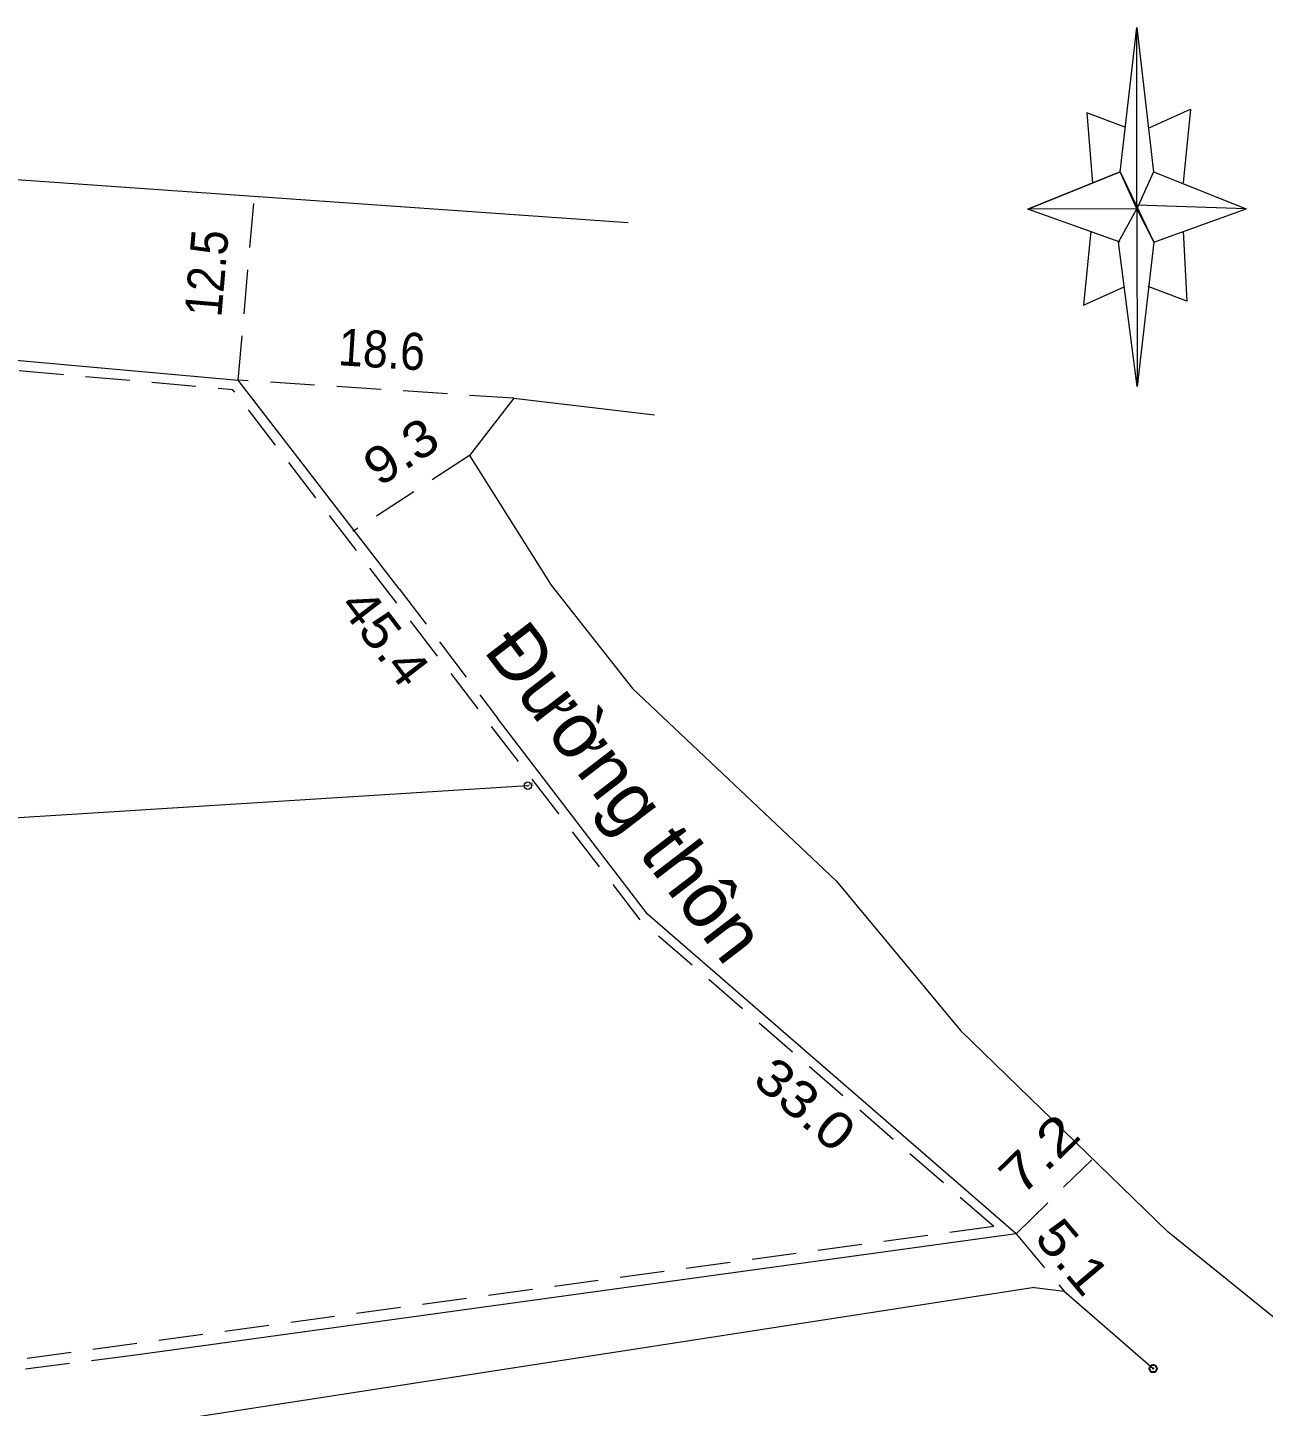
# Model space of a CAD drawing. Header units: metres. Extents: x 550678 to 551029, y 1841609 to 1842072.
# Drawn here: x 550902.2 to 550985.8, y 1841892.4 to 1841985.7 of the extents above; entities that cross this region are included whole.
import ezdxf
from ezdxf.enums import TextEntityAlignment as Align

# ---------------------------------------------------------------- set-up
doc = ezdxf.new("R2010")
doc.units = ezdxf.units.M
doc.header["$PDMODE"] = 32
doc.header["$PDSIZE"] = 0.5
doc.linetypes.add('MEDIUM_DASHED', pattern=[4.5, 3, -1.5])
for name, color, linetype, lineweight in [('10', 7, 'Continuous', 13), ('22', 7, 'MEDIUM_DASHED', 13), ('5', 7, 'Continuous', 13), ('7', 7, 'Continuous', 13)]:
    doc.layers.add(name, color=color, linetype=linetype, lineweight=lineweight)
doc.layers.add('12', color=7, linetype='Continuous')
doc.layers.add('23', color=7, linetype='Continuous')

msp = doc.modelspace()

# ---------------------------------------------------------------- linework, layer by layer
at = {"layer": '10'}
for p, q in [((550886.79, 1841976.49), (550942.86, 1841972.55)), ((550890.19, 1841964.23), (550916.47, 1841961.88)), ((550927.37, 1841947.75), (550916.47, 1841961.88)), ((550935.12, 1841960.65), (550932.12, 1841956.77)), ((550935.12, 1841960.65), (550944.63, 1841959.53)), ((550932.12, 1841956.77), (550937.64, 1841948.01)), ((550937.64, 1841948.01), (550943.15, 1841941.01)), ((550943.15, 1841941.01), (550956.93, 1841928.01)), ((550944.17, 1841925.74), (550934.02, 1841939)), ((550936.07, 1841934.44), (550817.73, 1841926.95)), ((550956.93, 1841928.01), (550965.33, 1841917.88)), ((550969.1, 1841904.12), (550944.17, 1841925.74)), ((550969.1, 1841904.12), (550909.53, 1841895.92)), ((550970.35, 1841900.49), (550820.2, 1841877.3)), ((550970.35, 1841900.49), (550972.35, 1841900.24)), ((550972.35, 1841900.24), (550978.37, 1841895))]:
    msp.add_line(p, q, dxfattribs=at)
at = {"layer": '10', "linetype": 'MEDIUM_DASHED'}
for p, q in [((550916.47, 1841961.88), (550917.58, 1841974.27)), ((550847.88, 1841967.31), (550916.1, 1841961.25)), ((550943.67, 1841925.37), (550916.1, 1841961.25)), ((550935.12, 1841960.65), (550916.47, 1841961.88)), ((550932.12, 1841956.77), (550924.24, 1841951.63)), ((550967.59, 1841904.62), (550943.79, 1841925.24)), ((550969.1, 1841904.12), (550974.22, 1841909.13)), ((550967.59, 1841904.62), (550840.21, 1841887.21)), ((550969.1, 1841904.12), (550972.35, 1841900.24))]:
    msp.add_line(p, q, dxfattribs=at)
at = {"layer": '10'}
msp.add_lwpolyline([(550988.63, 1841896.76), (550979.36, 1841904.26), (550965.33, 1841917.88)], dxfattribs=at)
at = {"layer": '22'}
for p, q in [((550927.37, 1841947.75), (550934.02, 1841939)), ((550909.53, 1841895.92), (550893.89, 1841893.9))]:
    msp.add_line(p, q, dxfattribs=at)
at = {"layer": '23'}
msp.add_point((550978.37, 1841895), dxfattribs=at)
at = {"layer": '5'}
for p, q in [((550976.15, 1841975.96), (550977.26, 1841985.73)), ((550978.4, 1841975.97), (550984.66, 1841973.47)), ((550976.15, 1841971.21), (550969.89, 1841973.45)), ((550980.41, 1841971.96), (550980.66, 1841967.21)), ((550978.41, 1841971.21), (550977.29, 1841961.45)), ((550980.66, 1841967.21), (550978.04, 1841968.21))]:
    msp.add_line(p, q, dxfattribs=at)
for points in [[(550977.26, 1841985.73), (550978.4, 1841975.97), (550977.28, 1841973.46)], [(550977.28, 1841973.46), (550969.89, 1841973.45), (550976.15, 1841975.96), (550978.41, 1841971.21), (550984.66, 1841973.47), (550977.28, 1841973.71)], [(550977.28, 1841973.46), (550977.29, 1841961.45), (550976.03, 1841971.21)]]:
    msp.add_lwpolyline(points, close=True, dxfattribs=at)
for points in [[(550976.52, 1841978.97), (550973.89, 1841979.96), (550974.27, 1841975.21)], [(550978.15, 1841978.97), (550980.9, 1841980.22), (550980.41, 1841975.22)], [(550977.28, 1841973.46), (550976.15, 1841975.96), (550969.89, 1841973.45)], [(550977.28, 1841973.46), (550978.41, 1841971.21), (550984.66, 1841973.47)], [(550974.15, 1841971.96), (550973.66, 1841966.95), (550976.41, 1841968.2)]]:
    msp.add_lwpolyline(points, dxfattribs=at)
at = {"layer": '7'}
msp.add_point((550936.07, 1841934.44), dxfattribs=at)

# ---------------------------------------------------------------- texts
at = {"layer": '10'}
for s, height, rotation, width, p in [('12.5', 2.502, 85.064, 0.9, (550915.588, 1841969.007)), ('18.6', 2.503, 356.43, 0.9, (550926.122, 1841962.71)), ('9.3', 2.503, 32.969, 1.1, (550928.169, 1841956.008)), ('45.4', 2.503, 307.436, 1.1, (550925.42, 1841943.736)), ('33.0', 2.503, 319.206, 1.15, (550954.017, 1841911.938)), ('7.2', 2.503, 44.33, 1.25, (550971.526, 1841908.622)), ('5.1', 2.503, 310.115, 1.15, (550971.982, 1841901.766))]:
    msp.add_text(s, height=height, rotation=rotation, dxfattribs=dict(at, width=width)).set_placement(p, align=Align.CENTER)
msp.add_text('Đường thôn', height=3.754, rotation=307.469, dxfattribs=at).set_placement((550941.23, 1841932.852), align=Align.CENTER)
at = {"layer": '12', "width": 1.3}
msp.add_text('26', height=0.2, dxfattribs=at).set_placement((550936.07, 1841934.44))

doc.saveas('drawing.dxf')
